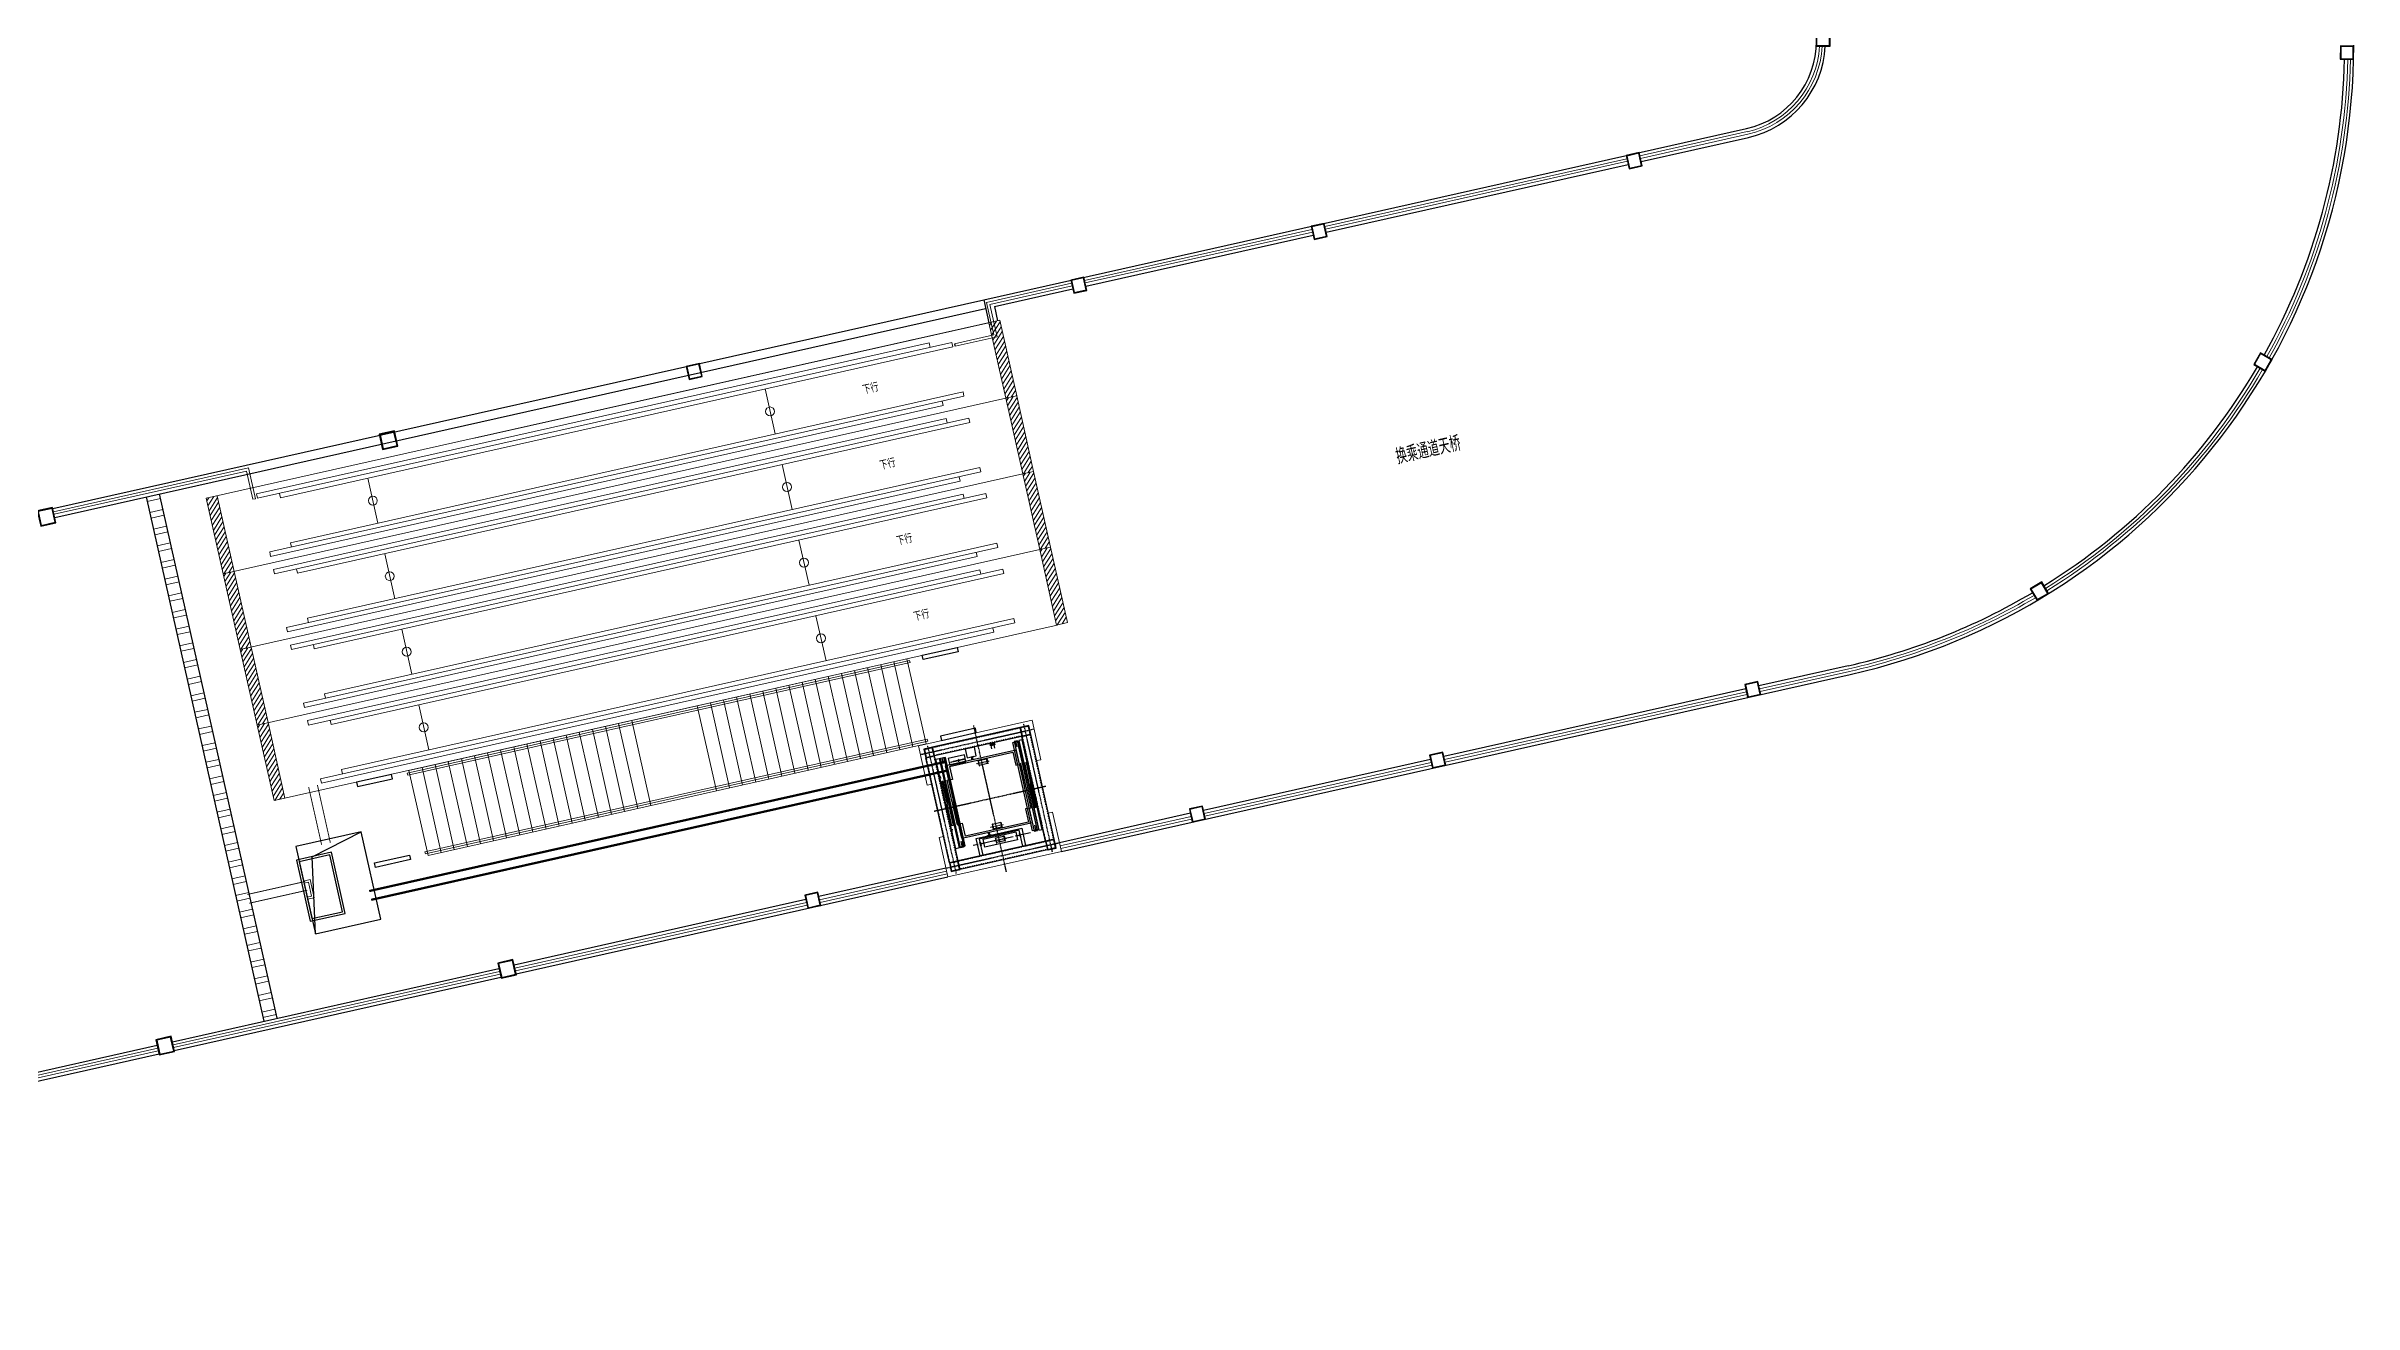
# Model space of a CAD drawing. Header units: millimetres. Extents: x 395197 to 699875, y 745 to 708816.
# Drawn here: x 550064 to 601606, y 453909 to 481992 of the extents above; entities that cross this region are included whole.
import ezdxf

# ---------------------------------------------------------------- set-up
doc = ezdxf.new("R2010")
doc.units = ezdxf.units.MM
for name, pattern in [('CENTER', [2, 1.25, -0.25, 0.25, -0.25]), ('CENTERX2', [101.6, 63.5, -12.7, 12.7, -12.7]), ('CONTINOUS', [0]), ('DASH', [0.35, 0.25, -0.1]), ('DASHDOT2', [0.5, 0.25, -0.125, 0, -0.125]), ('DASHEDX2', [1.5, 1, -0.5])]:
    doc.linetypes.add(name, pattern=pattern)
for name, color, linetype in [('0水', 31, 'Continuous'), ('gpsylk', 40, 'Continuous'), ('中心线层', 1, 'CENTERX2'), ('审图', 1, 'Continuous'), ('尺寸标注层', 4, 'Continuous'), ('粗实线层', 7, 'Continuous'), ('细实线层', 4, 'Continuous'), ('虚线层', 2, 'DASHEDX2'), ('轴网$0$PUB_TEXT', 4, 'Continuous'), ('轴网$0$建-符号-管弄', 190, 'Continuous')]:
    doc.layers.add(name, color=color, linetype=linetype)
for name, color, linetype, lineweight in [('STAIR', 2, 'Continuous', 9), ('孔洞', 30, 'Continuous', 9), ('门号', 2, 'Continuous', 20)]:
    doc.layers.add(name, color=color, linetype=linetype, lineweight=lineweight)
doc.styles.add('_HZTXT', font='txt1.shx', dxfattribs={"width": 0.7, "bigfont": 'HZTXT.shx'})
doc.styles.add('轴网$0$_TCH_DIM', font='SIMPLEX', dxfattribs={"bigfont": 'GBCBIG'})

# ---------------------------------------------------------------- blocks, each defined once
blk = doc.blocks.new('A$C7A240417')
at = {"layer": '细实线层'}
h = blk.add_hatch(dxfattribs=at)
h.set_pattern_fill('ANSI31', color=256, scale=5, style=0)
h.set_pattern_definition([(45, (-96572.886, 37104.053), (-11.2253202, 11.2253202), [])])
h.paths.add_polyline_path([(-1400, 1101), (-1200, 1101), (-1200, 1301), (-1400, 1301)])
h.paths.add_polyline_path([(-1210, 1291), (-1210, 1111), (-1390, 1111), (-1390, 1291)], flags=16)
h = blk.add_hatch(dxfattribs=at)
h.set_pattern_fill('ANSI31', color=256, scale=5, style=0)
h.set_pattern_definition([(45, (-93972.886, 37104.053), (-11.2253202, 11.2253202), [])])
h.paths.add_polyline_path([(1200, 1301), (1200, 1101), (1400, 1101), (1400, 1301)])
h.paths.add_polyline_path([(1390, 1291), (1390, 1111), (1210, 1111), (1210, 1291)], flags=16)
h = blk.add_hatch(dxfattribs=at)
h.set_pattern_fill('ANSI31', color=256, scale=5, style=0)
h.set_pattern_definition([(45, (-96572.886, 34904.053), (-11.2253202, 11.2253202), [])])
h.paths.add_polyline_path([(-1400, -1099), (-1200, -1099), (-1200, -899), (-1400, -899)])
h.paths.add_polyline_path([(-1390, -1089), (-1210, -1089), (-1210, -909), (-1390, -909)], flags=16)
h = blk.add_hatch(dxfattribs=at)
h.set_pattern_fill('ANSI31', color=256, scale=5, style=0)
h.set_pattern_definition([(45, (-93972.886, 34904.053), (-11.2253202, 11.2253202), [])])
h.paths.add_polyline_path([(1200, -1099), (1400, -1099), (1400, -899), (1200, -899)])
h.paths.add_polyline_path([(1210, -1089), (1390, -1089), (1390, -909), (1210, -909)], flags=16)
at = {"layer": '中心线层', "ltscale": 0.1}
for p, q in [((-1465, 1201), (1465, 1201)), ((-1300, 1387), (-1300, -1185)), ((0, 1378), (0, -1176)), ((1300, 1387), (1300, -1185)), ((-1676, 101), (1676, 101)), ((-1465, -999), (1465, -999))]:
    blk.add_line(p, q, dxfattribs=at)
at = {"layer": '粗实线层'}
for p, q in [((-1400, -899), (-1400, 1101)), ((-1200, 1301), (1200, 1301)), ((-1200, -899), (-1200, 1101)), ((-1200, 1101), (1200, 1101)), ((1200, -899), (1200, 1101)), ((1400, -899), (1400, 1101)), ((-1200, -899), (1200, -899)), ((-1200, -1099), (1200, -1099))]:
    blk.add_line(p, q, dxfattribs=at)
for points in [[(-1400, 1101), (-1200, 1101), (-1200, 1301), (-1400, 1301)], [(-1390, 1111), (-1210, 1111), (-1210, 1291), (-1390, 1291)], [(1200, 1101), (1400, 1101), (1400, 1301), (1200, 1301)], [(1210, 1111), (1390, 1111), (1390, 1291), (1210, 1291)], [(-1400, -1099), (-1200, -1099), (-1200, -899), (-1400, -899)], [(-1390, -1089), (-1210, -1089), (-1210, -909), (-1390, -909)], [(1200, -1099), (1400, -1099), (1400, -899), (1200, -899)], [(1210, -1089), (1390, -1089), (1390, -909), (1210, -909)]]:
    blk.add_lwpolyline(points, close=True, dxfattribs=at)
at = {"layer": '虚线层', "ltscale": 0.1}
for p, q in [((-1390, -899), (-1390, 1101)), ((-1210, -899), (-1210, 1101)), ((-1200, 1291), (1200, 1291)), ((-1200, 1111), (1200, 1111)), ((1210, -899), (1210, 1101)), ((1390, -899), (1390, 1101)), ((-1200, -909), (1200, -909)), ((-1200, -1089), (1200, -1089))]:
    blk.add_line(p, q, dxfattribs=at)
blk = doc.blocks.new('A$C0276304A')
at = {"layer": '粗实线层'}
for points in [[(-175, -175), (175, -175), (175, 175), (-175, 175)], [(-159, -159), (159, -159), (159, 159), (-159, 159)]]:
    blk.add_lwpolyline(points, close=True, dxfattribs=at)
blk = doc.blocks.new('A$C63B34347')
at = {"layer": '粗实线层'}
for points in [[(-150, -12), (150, -12), (150, 288), (-150, 288)], [(-138, 0), (138, 0), (138, 276), (-138, 276)]]:
    blk.add_lwpolyline(points, close=True, dxfattribs=at)
blk = doc.blocks.new('A$C0E8B2CE3')
at = {"layer": '粗实线层'}
for points in [[(-150, -150), (150, -150), (150, 150), (-150, 150)], [(-138, -138), (138, -138), (138, 138), (-138, 138)]]:
    blk.add_lwpolyline(points, close=True, dxfattribs=at)

msp = doc.modelspace()

# ---------------------------------------------------------------- hatches: boundary and pattern name
at = {"layer": 'STAIR'}
h = msp.add_hatch(dxfattribs=at)
h.set_pattern_fill('ANSI31', color=256, scale=25, angle=-167.3577, style=0)
h.set_pattern_definition([(237.6423459, (8685987.76, -2870695.3), (67.0499446, -42.48170846), [])])
h.paths.add_polyline_path([(571362, 475872), (571118, 475817), (571496, 474129), (571740, 474184)])
h = msp.add_hatch(dxfattribs=at)
h.set_pattern_fill('ANSI31', color=256, scale=25, angle=-167.3577, style=0)
h.set_pattern_definition([(237.6423459, (8686366.396, -2872383.36), (67.0499446, -42.48170846), [])])
h.paths.add_polyline_path([(571740, 474184), (571496, 474129), (571875, 472441), (572119, 472496)])
h = msp.add_hatch(dxfattribs=at)
h.set_pattern_fill('ANSI31', color=256, scale=25, angle=-167.3577, style=0)
h.set_pattern_definition([(237.6423459, (8686745.03, -2874071.415), (67.0499446, -42.48170846), [])])
h.paths.add_polyline_path([(572119, 472496), (571875, 472441), (572254, 470753), (572498, 470808)])
h = msp.add_hatch(dxfattribs=at)
h.set_pattern_fill('ANSI31', color=256, scale=25, angle=-167.3577, style=0)
h.set_pattern_definition([(237.6423459, (8668508.8, -2874615.87), (67.0499446, -42.48170846), [])])
h.paths.add_polyline_path([(553883, 471951), (553639, 471897), (554017, 470209), (554261, 470263)])
h = msp.add_hatch(dxfattribs=at)
h.set_pattern_fill('ANSI31', color=256, scale=25, angle=-167.3577, style=0)
h.set_pattern_definition([(237.6423459, (8687123.67, -2875759.47), (67.0499446, -42.48170846), [])])
h.paths.add_polyline_path([(572498, 470808), (572254, 470753), (572632, 469065), (572876, 469120)])
h = msp.add_hatch(dxfattribs=at)
h.set_pattern_fill('ANSI31', color=256, scale=25, angle=-167.3577, style=0)
h.set_pattern_definition([(237.6423459, (8668887.43, -2876303.92), (67.0499446, -42.48170846), [])])
h.paths.add_polyline_path([(554261, 470263), (554017, 470209), (554396, 468521), (554640, 468575)])
h = msp.add_hatch(dxfattribs=at)
h.set_pattern_fill('ANSI31', color=256, scale=25, angle=-167.3577, style=0)
h.set_pattern_definition([(237.6423459, (8669266.07, -2877991.98), (67.0499446, -42.48170846), [])])
h.paths.add_polyline_path([(554640, 468575), (554396, 468521), (554775, 466833), (555019, 466887)])
h = msp.add_hatch(dxfattribs=at)
h.set_pattern_fill('ANSI31', color=256, scale=25, angle=-167.3577, style=0)
h.set_pattern_definition([(237.6423459, (8669644.7, -2879680.04), (67.0499446, -42.48170846), [])])
h.paths.add_polyline_path([(555019, 466887), (554775, 466833), (555153, 465145), (555397, 465199)])
at = {"layer": '孔洞', "extrusion": (1.56239e-11, -1.85899e-12, -1)}
h = msp.add_hatch(dxfattribs=at)
h.set_pattern_fill('ANSI32', color=8, scale=80, angle=-57.6423, style=0)
h.set_pattern_definition([(167.35771, (-769658.08, 295275.26), (-83.387, -371.76284), []), (167.35771, (-769754.2, 295426.98), (-83.387, -371.76284), [])])
h.paths.add_polyline_path([(-552591, 471996), (-553791, 466649), (-553498, 466584), (-552299, 471931)])
h.paths.add_polyline_path([(-555218, 460286), (-554925, 460220), (-553498, 466584), (-553791, 466649)])

# ---------------------------------------------------------------- linework, layer by layer
for p, q in [((570352, 475348, 0), (570365, 475290, 0)), ((570984, 464190, 0), (570977, 464188, 0))]:
    msp.add_line(p, q)
at = {"color": 3}
for p, q in [((571729, 466273, 0), (570154, 465920, 0)), ((570240, 465910, 0), (571655, 466228, 0)), ((571655, 466228, 0), (571720, 465935, 0)), ((571720, 465935, 0), (571800, 465953, 0)), ((571800, 465953, 0), (571729, 466273, 0)), ((570225, 465600, 0), (570154, 465920, 0)), ((570305, 465618, 0), (570225, 465600, 0)), ((570240, 465910, 0), (570305, 465618, 0)), ((572019, 464977, 0), (571939, 464959, 0)), ((571939, 464959, 0), (572005, 464666, 0)), ((572091, 464657, 0), (572019, 464977, 0)), ((570444, 464624, 0), (570524, 464642, 0)), ((570516, 464304, 0), (570444, 464624, 0)), ((570516, 464304, 0), (572091, 464657, 0)), ((570524, 464642, 0), (570590, 464349, 0)), ((572005, 464666, 0), (570590, 464349, 0))]:
    msp.add_line(p, q, dxfattribs=at)
at = {"color": 95, "linetype": 'DASHDOT2', "ltscale": 50}
for p, q in [((570262, 466005, 0), (570580, 466077, 0)), ((570449, 466013, 0), (570435, 466078, 0)), ((570841, 465969, 0), (571134, 466035, 0)), ((571159, 464553, 0), (571452, 464618, 0)), ((571228, 464244, 0), (571521, 464310, 0))]:
    msp.add_line(p, q, dxfattribs=at)
at = {"color": 3, "ltscale": 70}
for p, q in [((571155, 466419, 0), (571181, 466302, 0)), ((571255, 466318, 0), (571228, 466435, 0))]:
    msp.add_line(p, q, dxfattribs=at)
at = {"color": 1, "linetype": 'CENTER', "ltscale": 200}
msp.add_line((572049, 464428, 0), (570769, 464141, 0), dxfattribs=at)
at = {"color": 1, "elevation": 0}
for points in [[(570412, 468567), (570434, 468469), (569653, 468294), (569631, 468392), (570412, 468567)], [(570839, 466665), (570817, 466762), (570036, 466587), (570058, 466490), (570839, 466665)], [(556994, 465557), (557016, 465460), (557797, 465635), (557775, 465732), (556994, 465557)], [(557421, 463655), (557399, 463753), (558179, 463928), (558201, 463830), (557421, 463655)]]:
    msp.add_lwpolyline(points, close=True, dxfattribs=at)
at = {"color": 3, "elevation": 0}
for points in [[(571784, 466472), (572226, 464501), (572097, 464472), (571655, 466443)], [(572207, 464481), (571759, 466482), (571685, 466465), (572134, 464465)], [(572310, 464504), (571861, 466505), (571788, 466488), (572237, 464488)], [(570384, 464072), (569935, 466072), (570008, 466089), (570457, 464089)], [(570019, 466076), (570461, 464105), (570590, 464134), (570148, 466105)], [(570486, 464095), (570037, 466095), (570111, 466112), (570559, 464112)], [(570877, 466039), (570903, 465922), (570908, 465923), (570882, 466040)], [(571072, 466083), (571099, 465966), (571094, 465964), (571067, 466082)], [(571943, 465483), (571833, 465971), (571802, 465963), (571911, 465476)], [(572029, 465502), (571919, 465990), (571951, 465997), (572060, 465509)], [(570211, 465094), (570102, 465582), (570071, 465575), (570180, 465087)], [(570298, 465114), (570188, 465601), (570219, 465609), (570329, 465121)], [(571947, 465463), (572056, 464975), (572025, 464968), (571916, 465456)], [(572033, 465482), (572143, 464995), (572174, 465002), (572064, 465489)], [(570216, 465075), (570325, 464587), (570294, 464580), (570185, 465068)], [(570302, 465094), (570411, 464606), (570443, 464613), (570333, 465101)], [(571195, 464622), (571221, 464505), (571226, 464506), (571200, 464623)], [(571390, 464666), (571416, 464549), (571411, 464548), (571385, 464665)]]:
    msp.add_lwpolyline(points, close=True, dxfattribs=at)
for points in [[(571749, 466346), (571721, 466473), (571689, 466466), (571717, 466339)], [(570104, 465977), (570075, 466104), (570107, 466111), (570136, 465984)], [(572141, 464600), (572169, 464473), (572137, 464466), (572109, 464592)], [(570496, 464231), (570524, 464104), (570556, 464111), (570527, 464238)]]:
    msp.add_lwpolyline(points, dxfattribs=at)
at = {"color": 5, "ltscale": 70, "elevation": 0}
msp.add_lwpolyline([(570606, 466015), (570572, 466165), (570211, 466084), (570245, 465934)], close=True, dxfattribs=at)
at = {"color": 5, "ltscale": 10, "elevation": 0}
msp.add_lwpolyline([(570561, 466063), (570327, 466011), (570323, 466028), (570557, 466081)], close=True, dxfattribs=at)
at = {"color": 4, "elevation": 0}
for points in [[(570839, 466149), (570796, 466342), (570591, 466296), (570634, 466103)], [(571940, 464139), (571876, 464125), (571796, 464484), (570906, 464285), (570986, 463926), (570923, 463911), (570836, 464300), (571852, 464528)], [(570989, 464283), (571721, 464447), (571760, 464271), (571029, 464107)], [(571264, 464314), (571290, 464197), (571295, 464198), (571269, 464315)], [(571459, 464358), (571485, 464240), (571481, 464239), (571454, 464356)]]:
    msp.add_lwpolyline(points, close=True, dxfattribs=at)
at = {"elevation": 0}
for points in [[(570747, 466118, 0.390731), (570745, 466113), (570747, 466103, 0.341999), (570751, 466100), (570758, 466068), (570742, 466064), (570735, 466097, 0.341999), (570737, 466101), (570735, 466111, 0.390731), (570730, 466114), (570698, 466109, -0.390731), (570694, 466112), (570693, 466117), (570780, 466136), (570781, 466131, -0.390731), (570779, 466127)], [(571138, 464378), (571170, 464383, -0.390731), (571174, 464381), (571175, 464376), (571088, 464356), (571087, 464361, -0.390731), (571089, 464365), (571121, 464375, 0.390731), (571123, 464379), (571121, 464389, 0.341999), (571117, 464392), (571110, 464425), (571126, 464428), (571133, 464396, 0.341999), (571131, 464391), (571133, 464382, 0.390731)], [(571789, 464375, 0.227735), (571793, 464374), (571807, 464378, 0.393768), (571810, 464382), (571806, 464411, -0.393768), (571808, 464414), (571811, 464415), (571828, 464339), (571825, 464338, -0.393768), (571822, 464340), (571813, 464368, 0.393768), (571809, 464371), (571794, 464368, 0.227735), (571792, 464365), (571766, 464360), (571764, 464370)], [(570958, 464189), (570983, 464194), (570986, 464185), (570960, 464179, 0.227735), (570957, 464180), (570943, 464177, 0.393768), (570939, 464172), (570944, 464143, -0.393768), (570942, 464140), (570938, 464139), (570921, 464215), (570925, 464216, -0.393768), (570928, 464214), (570936, 464186, 0.393768), (570941, 464183), (570955, 464187, 0.227735)]]:
    msp.add_lwpolyline(points, format="xyb", close=True, dxfattribs=at)
at = {"color": 3, "ltscale": 50, "elevation": 0}
for points in [[(571069, 466073), (570884, 466031)], [(571092, 465973), (570906, 465932)], [(571387, 464656), (571202, 464614)], [(571409, 464556), (571224, 464515)]]:
    msp.add_lwpolyline(points, dxfattribs=at)
at = {"color": 3, "ltscale": 70, "elevation": 0}
msp.add_lwpolyline([(571145, 466413, -0.414214), (571151, 466422), (571231, 466440, -0.414214), (571240, 466434), (571250, 466391), (571246, 466390), (571237, 466433, 0.414214), (571232, 466436), (571152, 466418, 0.414214), (571149, 466413), (571158, 466370), (571154, 466370)], format="xyb", close=True, dxfattribs=at)
for points in [[(571231, 466426), (571157, 466409)], [(571233, 466416), (571160, 466399)], [(571235, 466406), (571162, 466390)], [(571237, 466396), (571164, 466380)], [(571239, 466387), (571166, 466370)]]:
    msp.add_lwpolyline(points, dxfattribs=at)
at = {"color": 4, "ltscale": 50, "elevation": 0}
for points in [[(571456, 464348), (571271, 464306)], [(571479, 464248), (571293, 464207)]]:
    msp.add_lwpolyline(points, dxfattribs=at)
at = {"color": 5, "ltscale": 10}
msp.add_circle((570559, 466072, 0), 6.23, dxfattribs=at)
at = {"layer": '0水', "elevation": 0}
for points in [[(555639, 464121), (556077, 462169), (557540, 462498), (557103, 464449)], [(556437, 463992), (555656, 463817), (555962, 462451), (556743, 462626)], [(556399, 463933), (555716, 463779), (556000, 462511), (556683, 462664)]]:
    msp.add_lwpolyline(points, close=True, dxfattribs=at)
msp.add_lwpolyline([(556077, 462169), (556007, 463891), (557103, 464449)], dxfattribs=at)
at = {"layer": 'gpsylk', "linetype": 'CONTINOUS', "lineweight": -3, "extrusion": (1.56239e-11, -1.85899e-12, -1), "elevation": 0}
for points in [[(-552299, 471931), (-554925, 460220)], [(-552591, 471996), (-555218, 460286)]]:
    msp.add_lwpolyline(points, dxfattribs=at)
at = {"layer": 'STAIR'}
for p, q in [((585661, 479545, 0), (588057, 480083, 0)), ((585674, 479487, 0), (588070, 480024, 0)), ((578624, 477967, 0), (585368, 479479, 0)), ((578637, 477908, 0), (585381, 479421, 0)), ((573257, 476763, 0), (578331, 477901, 0)), ((573270, 476704, 0), (578344, 477842, 0)), ((571067, 476272, 0), (572964, 476697, 0)), ((571230, 475545, 0), (571067, 476272, 0)), ((571139, 476226, 0), (572977, 476639, 0)), ((553639, 471897, 0), (571362, 475872, 0)), ((559628, 473240, 0), (571118, 475817, 0)), ((559628, 473240, 0), (571118, 475817, 0)), ((559628, 473240, 0), (571118, 475817, 0)), ((571118, 475817, 0), (571496, 474129, 0)), ((571118, 475817, 0), (571496, 474129, 0)), ((571302, 475500, 0), (571139, 476226, 0)), ((571740, 474184, 0), (571362, 475872, 0)), ((571362, 475872, 0), (571740, 474184, 0)), ((554764, 471996, 0), (569785, 475365, 0)), ((554786, 471898, 0), (570294, 475376, 0)), ((555296, 471910, 0), (570316, 475279, 0)), ((569575, 475471, 0), (569331, 475417, 0)), ((569575, 475471, 0), (569331, 475417, 0)), ((569575, 475471, 0), (569331, 475417, 0)), ((571230, 475545, 0), (570352, 475348, 0)), ((571302, 475500, 0), (570365, 475290, 0)), ((555522, 470905, 0), (570542, 474274, 0)), ((566346, 473333, 0), (566120, 474338, 0)), ((554017, 470209, 0), (571496, 474129, 0)), ((555056, 470698, 0), (570563, 474176, 0)), ((555077, 470600, 0), (570097, 473969, 0)), ((555143, 470307, 0), (570163, 473676, 0)), ((555165, 470210, 0), (570673, 473688, 0)), ((571740, 474184, 0), (571496, 474129, 0)), ((571496, 474129, 0), (571875, 472441, 0)), ((571496, 474129, 0), (571875, 472441, 0)), ((571740, 474184, 0), (572119, 472496, 0)), ((555675, 470222, 0), (570695, 473591, 0)), ((566724, 471645, 0), (566499, 472650, 0)), ((550228, 471597, 0), (554583, 472574, 0)), ((550241, 471539, 0), (554538, 472503, 0)), ((554396, 468521, 0), (571875, 472441, 0)), ((554679, 471874, 0), (554538, 472503, 0)), ((554738, 471887, 0), (554583, 472574, 0)), ((555434, 469010, 0), (570942, 472488, 0)), ((555456, 468912, 0), (570476, 472281, 0)), ((555900, 469217, 0), (570920, 472586, 0)), ((557473, 471342, 0), (557248, 472348, 0)), ((572119, 472496, 0), (571875, 472441, 0)), ((571875, 472441, 0), (572254, 470753, 0)), ((572119, 472496, 0), (572498, 470808, 0)), ((554017, 470209, 0), (553639, 471897, 0)), ((553639, 471897, 0), (554017, 470209, 0)), ((553883, 471951, 0), (554261, 470263, 0)), ((553883, 471951, 0), (554261, 470263, 0)), ((554738, 471887, 0), (554679, 471874, 0)), ((554786, 471898, 0), (554764, 471996, 0)), ((555296, 471910, 0), (555274, 472007, 0)), ((555522, 468619, 0), (570542, 471988, 0)), ((555544, 468522, 0), (571052, 472000, 0)), ((556053, 468534, 0), (571073, 471903, 0)), ((554775, 466833, 0), (572254, 470753, 0)), ((555077, 470600, 0), (555056, 470698, 0)), ((555543, 470807, 0), (555522, 470905, 0)), ((555813, 467322, 0), (571321, 470800, 0)), ((555835, 467224, 0), (570855, 470593, 0)), ((556279, 467529, 0), (571299, 470898, 0)), ((557852, 469654, 0), (557626, 470659, 0)), ((567103, 469957, 0), (566878, 470962, 0)), ((572498, 470808, 0), (572254, 470753, 0)), ((572254, 470753, 0), (572632, 469065, 0)), ((572498, 470808, 0), (572876, 469120, 0)), ((554017, 470209, 0), (554261, 470263, 0)), ((554017, 470209, 0), (554396, 468521, 0)), ((554261, 470263, 0), (554640, 468575, 0)), ((554261, 470263, 0), (554640, 468575, 0)), ((555165, 470210, 0), (555143, 470307, 0)), ((555675, 470222, 0), (555653, 470319, 0)), ((555900, 466931, 0), (570920, 470300, 0)), ((555922, 466834, 0), (571430, 470312, 0)), ((556432, 466846, 0), (571452, 470215, 0)), ((555153, 465145, 0), (572643, 469067, 0)), ((555922, 469119, 0), (555900, 469217, 0)), ((556191, 465634, 0), (571699, 469112, 0)), ((556657, 465841, 0), (571677, 469210, 0)), ((567482, 468268, 0), (567256, 469274, 0)), ((572632, 469065, 0), (572876, 469120, 0)), ((554396, 468521, 0), (554640, 468575, 0)), ((554640, 468575, 0), (555019, 466887, 0)), ((555456, 468912, 0), (555434, 469010, 0)), ((555544, 468522, 0), (555522, 468619, 0)), ((556053, 468534, 0), (556031, 468631, 0)), ((556213, 465536, 0), (571233, 468905, 0)), ((558230, 467966, 0), (558005, 468971, 0)), ((554396, 468521, 0), (554775, 466833, 0)), ((558128, 465761, 0), (569350, 468277, 0)), ((558139, 465712, 0), (569361, 468229, 0)), ((558166, 465820, 0), (569290, 468315, 0)), ((568546, 466150, 0), (568119, 468053, 0)), ((568838, 466216, 0), (568412, 468118, 0)), ((569131, 466281, 0), (568704, 468184, 0)), ((569424, 466347, 0), (568997, 468250, 0)), ((569717, 466413, 0), (569290, 468315, 0)), ((569361, 468229, 0), (569350, 468277, 0)), ((590326, 468089, 0), (588331, 467641, 0)), ((588344, 467583, 0), (590340, 468030, 0)), ((556301, 467431, 0), (556279, 467529, 0)), ((566204, 465625, 0), (565777, 467527, 0)), ((566497, 465690, 0), (566070, 467593, 0)), ((566789, 465756, 0), (566363, 467659, 0)), ((567082, 465822, 0), (566655, 467724, 0)), ((567375, 465887, 0), (566948, 467790, 0)), ((567668, 465953, 0), (567241, 467856, 0)), ((567960, 466019, 0), (567533, 467921, 0)), ((568253, 466084, 0), (567826, 467987, 0)), ((588038, 467576, 0), (581294, 466063, 0)), ((581307, 466004, 0), (588051, 467517, 0)), ((555835, 467224, 0), (555813, 467322, 0)), ((558384, 467283, 0), (558609, 466278, 0)), ((565033, 465362, 0), (564606, 467265, 0)), ((565326, 465428, 0), (564899, 467330, 0)), ((565618, 465493, 0), (565192, 467396, 0)), ((565911, 465559, 0), (565484, 467462, 0)), ((554775, 466833, 0), (555153, 465145, 0)), ((555019, 466887, 0), (555397, 465199, 0)), ((555922, 466834, 0), (555900, 466931, 0)), ((556432, 466846, 0), (556410, 466943, 0)), ((558522, 464004, 0), (569744, 466521, 0)), ((558533, 463955, 0), (569754, 466472, 0)), ((561520, 464574, 0), (561094, 466477, 0)), ((561813, 464640, 0), (561386, 466543, 0)), ((562106, 464706, 0), (561679, 466608, 0)), ((562398, 464771, 0), (561972, 466674, 0)), ((562691, 464837, 0), (562264, 466740, 0)), ((562984, 464903, 0), (562557, 466805, 0)), ((563277, 464968, 0), (562850, 466871, 0)), ((563569, 465034, 0), (563143, 466936, 0)), ((569754, 466472, 0), (569744, 466521, 0)), ((558593, 463918, 0), (569717, 466413, 0)), ((559178, 464049, 0), (558752, 465952, 0)), ((559471, 464115, 0), (559044, 466017, 0)), ((559764, 464180, 0), (559337, 466083, 0)), ((560057, 464246, 0), (559630, 466149, 0)), ((560349, 464312, 0), (559923, 466214, 0)), ((560642, 464377, 0), (560215, 466280, 0)), ((560935, 464443, 0), (560508, 466346, 0)), ((561228, 464509, 0), (560801, 466411, 0)), ((572281, 466060, 0), (572184, 466039, 0)), ((581001, 465997, 0), (575927, 464859, 0)), ((556213, 465536, 0), (556191, 465634, 0)), ((556679, 465743, 0), (556657, 465841, 0)), ((558128, 465761, 0), (558139, 465712, 0)), ((558593, 463918, 0), (558166, 465820, 0)), ((558886, 463983, 0), (558459, 465886, 0)), ((569842, 465513, 0), (569744, 465491, 0)), ((575940, 464801, 0), (581014, 465939, 0)), ((555153, 465145, 0), (555397, 465199, 0)), ((572544, 464890, 0), (572446, 464868, 0)), ((575634, 464793, 0), (572713, 464138, 0)), ((572726, 464080, 0), (575647, 464735, 0)), ((558533, 463955, 0), (558522, 464004, 0)), ((570105, 464342, 0), (570007, 464320, 0)), ((570176, 463569, 0), (567339, 462933, 0)), ((567352, 462874, 0), (570189, 463511, 0)), ((567046, 462867, 0), (560533, 461406, 0)), ((560546, 461348, 0), (567059, 462809, 0)), ((552898, 459694, 0), (560192, 461330, 0)), ((552911, 459635, 0), (560205, 461271, 0)), ((545262, 457981, 0), (552556, 459617, 0)), ((545276, 457922, 0), (552569, 459558, 0))]:
    msp.add_line(p, q, dxfattribs=at)
at = {"layer": 'STAIR', "elevation": 0}
for points in [[(569785, 475365), (569806, 475267)], [(570294, 475376), (570316, 475279)], [(570542, 474274), (570563, 474176)], [(570076, 474067), (570097, 473969)], [(570163, 473676), (570185, 473579)], [(570673, 473688), (570695, 473591)], [(570454, 472379), (570476, 472281)], [(570920, 472586), (570942, 472488)], [(570542, 471988), (570564, 471891)], [(571052, 472000), (571073, 471903)], [(570833, 470691), (570855, 470593)], [(571299, 470898), (571321, 470800)], [(570920, 470300), (570942, 470203)], [(571430, 470312), (571452, 470215)], [(571677, 469210), (571699, 469112)], [(571211, 469003), (571233, 468905)], [(555813, 463348), (555959, 463381), (556050, 462975), (555903, 462942)], [(555823, 463299), (555921, 463321), (555990, 463013), (555892, 462991)]]:
    msp.add_lwpolyline(points, dxfattribs=at)
at = {"layer": 'STAIR', "extrusion": (-1.05766e-06, 4.71534e-06, 1), "elevation": 1}
for points in [[(569744, 465491), (569547, 466370), (572084, 466939), (572281, 466060)], [(572544, 464890), (572741, 464011), (570204, 463442), (570007, 464320)]]:
    msp.add_lwpolyline(points, dxfattribs=at)
at = {"layer": 'STAIR'}
for centre in [(566233, 473835, 0), (566612, 472147, 0), (557360, 471845, 0), (557739, 470157, 0), (566990, 470459, 0), (558118, 468469, 0), (567369, 468771, 0), (558496, 466781, 0)]:
    msp.add_circle(centre, 100, dxfattribs=at)
for centre, radius, start, end in [((587599, 482106, 0), 2075, 282.7558, 356.7513), ((587599, 482106, 0), 2135, 282.7525, 356.8427), ((587203, 482013, 0), 14270, 330.8407, 358.7314), ((587203, 482013, 0), 14330, 330.8359, 358.7319), ((587203, 482013, 0), 14270, 301.7882, 329.6361), ((587203, 482013, 0), 14330, 301.784, 329.6364), ((587203, 482013, 0), 14270, 282.6422, 300.5836), ((587203, 482013, 0), 14330, 282.6424, 300.5845)]:
    msp.add_arc(centre, radius, start, end, dxfattribs=at)
at = {"layer": '审图', "color": 2, "linetype": 'DASH', "const_width": 50, "elevation": 0}
for points in [[(570155, 466014), (557278, 463126)], [(570199, 465819), (557322, 462930)]]:
    msp.add_lwpolyline(points, dxfattribs=at)
at = {"layer": '粗实线层'}
for p, q in [((571003, 476329, 0), (588041, 480151, 0)), ((585689, 479418, 0), (588085, 479956, 0)), ((578652, 477840, 0), (585396, 479353, 0)), ((573285, 476636, 0), (578359, 477774, 0)), ((550212, 471666, 0), (571003, 476329, 0)), ((571003, 476329, 0), (571118, 475817, 0)), ((571242, 476178, 0), (572993, 476570, 0)), ((550256, 471471, 0), (571047, 476134, 0)), ((571242, 476178, 0), (571313, 475861, 0)), ((590311, 468157, 0), (588315, 467710, 0)), ((572741, 464011, 0), (590355, 467962, 0)), ((588023, 467644, 0), (581278, 466131, 0)), ((580986, 466066, 0), (575912, 464927, 0)), ((575619, 464862, 0), (572697, 464206, 0)), ((560561, 461279, 0), (570204, 463442, 0)), ((570160, 463637, 0), (567324, 463001, 0)), ((567031, 462935, 0), (560518, 461474, 0)), ((552882, 459762, 0), (560176, 461398, 0)), ((552926, 459567, 0), (560220, 461203, 0)), ((527703, 453909, 0), (552585, 459490, 0)), ((545247, 458049, 0), (552541, 459685, 0))]:
    msp.add_line(p, q, dxfattribs=at)
at = {"layer": '粗实线层', "color": 2, "linetype": 'DASH', "const_width": 20, "elevation": 0}
for points in [[(555926, 465451), (556216, 464159)], [(556122, 465495), (556411, 464203)], [(555850, 463340), (554559, 463050)], [(555894, 463145), (554602, 462855)]]:
    msp.add_lwpolyline(points, dxfattribs=at)
at = {"layer": '粗实线层'}
for centre, radius, start, end in [((587599, 482106, 0), 2005, 282.7597, 359.955), ((587599, 482106, 0), 2205, 282.7489, 356.943), ((587203, 482013, 0), 14400, 282.6424, 0.0008), ((587203, 482013, 0), 14200, 330.8464, 358.7308), ((587203, 482013, 0), 14200, 301.7931, 329.6358), ((587203, 482013, 0), 14200, 282.6422, 300.5826)]:
    msp.add_arc(centre, radius, start, end, dxfattribs=at)
at = {"layer": '细实线层'}
for p, q in [((569993, 465753, 0), (570048, 465647, 0)), ((570290, 464431, 0), (570304, 464505, 0))]:
    msp.add_line(p, q, dxfattribs=at)
at = {"layer": '轴网$0$建-符号-管弄', "elevation": 0}
for points in [[(568273, 474293, 0, 0, 0), (556382, 471625, 40, 0, 0), (556235, 471593, 0, 0, 0)], [(568651, 472605, 0, 0, 0), (556760, 469937, 40, 0, 0), (556614, 469905, 0, 0, 0)], [(569030, 470917, 0, 0, 0), (557139, 468249, 40, 0, 0), (556993, 468217, 0, 0, 0)], [(569409, 469228, 0, 0, 0), (557518, 466561, 40, 0, 0), (557371, 466528, 0, 0, 0)]]:
    msp.add_lwpolyline(points, format="xyseb", dxfattribs=at)

# ---------------------------------------------------------------- block references
at = {"layer": '尺寸标注层', "extrusion": (1.05768e-06, -4.7154e-06, -1), "zscale": -0.9999999999999992, "rotation": 180.000572528132}
msp.add_blockref('A$C0E8B2CE3', (-589751, 482138, -1), dxfattribs=at)
at = {"layer": '尺寸标注层', "extrusion": (-1.05768e-06, 4.7154e-06, 1)}
for p, rotation in [((601453, 481847, 1), 358.8516255939175), ((585532, 479435, 1), 12.64228827642641), ((578495, 477856, 1), 12.64228827642641), ((573128, 476653, 1), 12.64228827642641), ((599574, 474939, 1), 329.6951442560449), ((594582, 469822, 1), 30.78767801059807), ((588180, 467628, 1), 12.64228827642641), ((581143, 466050, 1), 12.64228827642641), ((575776, 464846, 1), 12.64228827642641)]:
    msp.add_blockref('A$C0E8B2CE3', p, dxfattribs=dict(at, rotation=rotation))
at = {"layer": '尺寸标注层', "extrusion": (-1.05766e-06, 4.71534e-06, 1), "rotation": 12.6422882764264}
for name, p in [('A$C63B34347', (564570, 474592, 1)), ('A$C0276304A', (557710, 473194, 1)), ('A$C0276304A', (550074, 471482, 1)), ('A$C63B34347', (567218, 462785, 1)), ('A$C0276304A', (560358, 461387, 1)), ('A$C0276304A', (552723, 459675, 1))]:
    msp.add_blockref(name, p, dxfattribs=at)
at = {"layer": '粗实线层', "extrusion": (-1.05766e-06, 4.71534e-06, 1), "rotation": 102.642288276426}
msp.add_blockref('A$C7A240417', (571243, 465213, 1), dxfattribs=at)

# ---------------------------------------------------------------- texts
at = {"layer": '轴网$0$PUB_TEXT', "style": '轴网$0$_TCH_DIM'}
for p in [(568324, 474217, 0), (568703, 472529, 0), (569081, 470841, 0), (569460, 469152, 0)]:
    msp.add_text('下行', height=178.7, rotation=12.6423, dxfattribs=at).set_placement(p)
at = {"layer": '门号', "color": 7, "extrusion": (1.00637e-06, 3.45809e-07, 1), "style": '_HZTXT', "width": 0.7}
msp.add_text('换乘通道天桥', height=350, rotation=12.6423, dxfattribs=at).set_placement((580254, 472650, 0))

doc.saveas('drawing.dxf')
